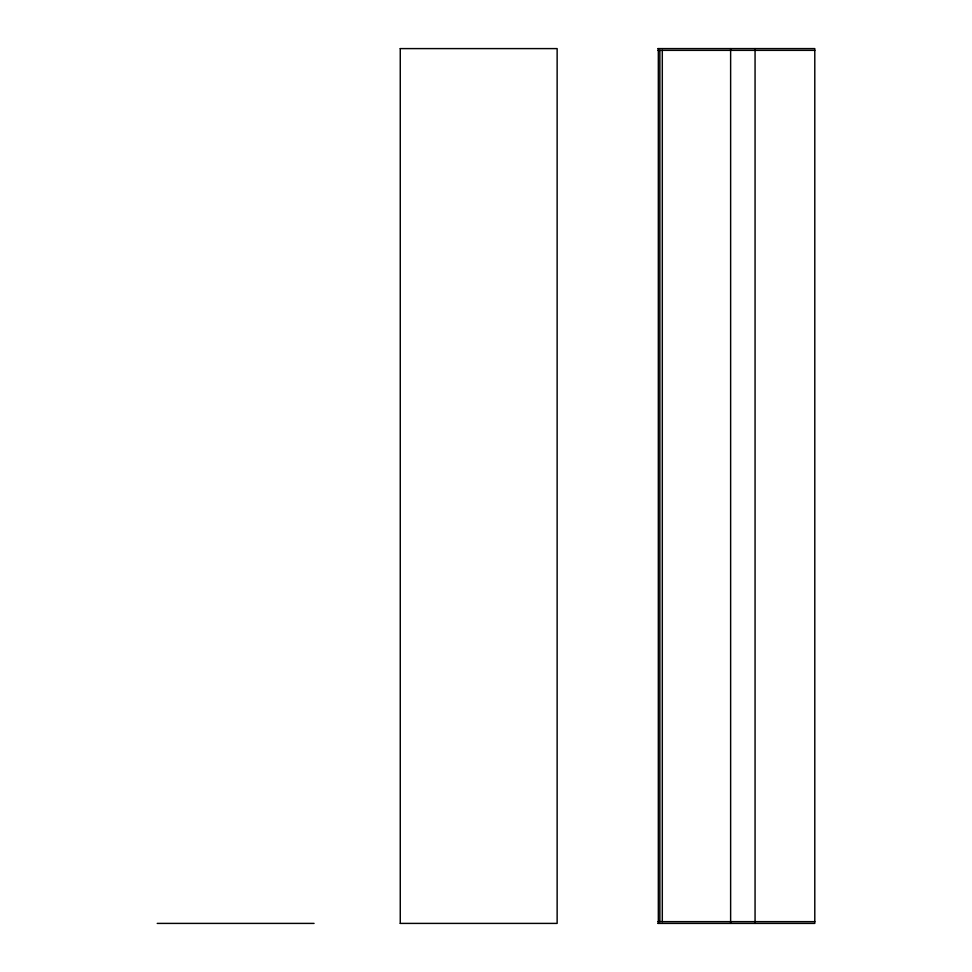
<?xml version="1.0" encoding="UTF-8"?>
<svg xmlns="http://www.w3.org/2000/svg" width="972" height="972" viewBox="0 0 972 972"><rect width="100%" height="100%" fill="white"/><g stroke="black" fill="none" stroke-linecap="round" stroke-linejoin="round"><path stroke-width="1.46" d="M658.336 48.6L658.336 923.4M659.879 921.65L659.879 50.35M400.27 48.6L557.138 48.6L557.138 923.4L400.27 923.4M657.923 48.6L814.791 48.6L814.791 486L814.791 923.4L657.923 923.4M657.923 50.35L814.791 50.35M657.923 921.65L814.791 921.65M157.221 923.4L314.065 923.4M755.062 48.6L755.062 923.4M730.628 48.6L730.628 923.4M662.297 50.35L662.297 921.65M400.257 48.6L400.257 923.4"/></g></svg>
